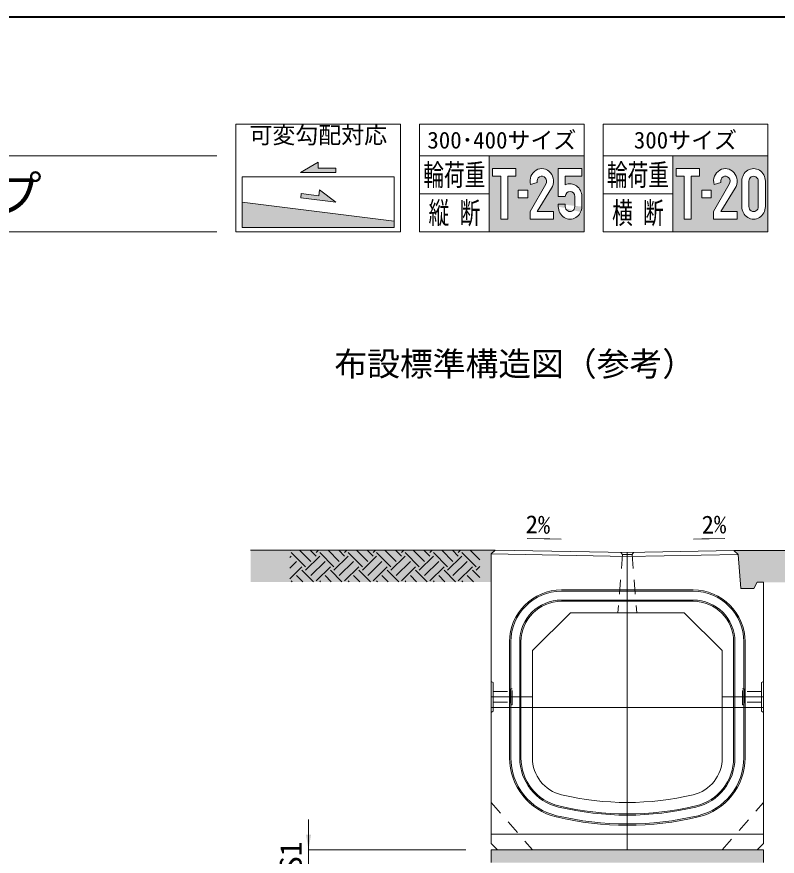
# Model space of a CAD drawing. Units: millimetres, scale not verified. Extents: x 63886 to 97934, y 3628 to 26930.
# Drawn here: x 76378 to 77579, y 22370 to 23697 of the extents above; entities that cross this region are included whole.
import ezdxf
from ezdxf.enums import TextEntityAlignment as Align

# ---------------------------------------------------------------- set-up
doc = ezdxf.new("R2010")
doc.units = ezdxf.units.MM
doc.header["$LTSCALE"] = 30
doc.linetypes.add('USER1', pattern=[1.35, 0.75, -0.6])
doc.linetypes.add('USER3', pattern=[1.35, 0.75, -0.6])
for name, color, linetype, lineweight in [('インサート', 3, 'USER1', 5), ('ハッチング', 7, 'Continuous', 9), ('図枠', 7, 'Continuous', 13), ('寸法線', 7, 'Continuous', 9), ('引出線', 4, 'Continuous', 9), ('排水孔', 30, 'USER3', 13), ('本体', 2, 'Continuous', 5), ('目地', 132, 'Continuous', 5), ('舗装・基礎', 3, 'Continuous', 13), ('補助線', 8, 'Continuous', 13)]:
    doc.layers.add(name, color=color, linetype=linetype, lineweight=lineweight)
for name, color, linetype in [('ハッチング_モルタル', 30, 'Continuous'), ('ハッチング_舗装', 7, 'Continuous'), ('文字', 7, 'Continuous')]:
    doc.layers.add(name, color=color, linetype=linetype)
doc.styles.add('ＭＳ ゴシック', font='')
doc.styles.get('ＭＳ ゴシック').set_extended_font_data('MS Gothic')

# ---------------------------------------------------------------- blocks, each defined once
blk = doc.blocks.new('filled_arrow')
at = {"color": 0, "linetype": 'Continuous', "lineweight": -2}
blk.add_solid([(7.5, 1.25), (0, 0), (7.5, -1.25)], dxfattribs=at)

msp = doc.modelspace()

# ---------------------------------------------------------------- hatches: boundary and pattern name
at = {"layer": 'ハッチング_モルタル'}
msp.add_hatch(color=256, dxfattribs=at).paths.add_polyline_path([(77557.69, 22359.89), (77557.69, 22379.89), (77127.69, 22379.89), (77127.69, 22359.89)])
at = {"layer": 'ハッチング_舗装'}
for color, points in [(52, [(77127.69, 22803.36), (77127.69, 22847.89), (77133.69, 22853.78), (77127.69, 22853.89), (76747.66, 22853.89), (76747.66, 22803.36)]), (256, [(77517.19, 22853.14), (77511.19, 22853.03), (77517.7, 22847.15), (77517.69, 22847.15), (77522.19, 22793.14), (77542.69, 22793.14), (77547.69, 22803.14), (77557.69, 22803.14), (78048.11, 22803.14), (78048.11, 22853.14)])]:
    msp.add_hatch(color=color, dxfattribs=at).paths.add_polyline_path(points)
at = {"layer": '図枠'}
h = msp.add_hatch(color=256, dxfattribs=at)
h.paths.add_polyline_path([(77124.47, 23476.97), (77124.47, 23356.97), (77274.47, 23356.97), (77274.47, 23476.97)])
h.paths.add_polyline_path([(77166.75, 23456.97), (77166.75, 23444.97), (77153.75, 23444.97), (77153.75, 23376.97), (77142.61, 23376.97), (77142.61, 23444.97), (77129.61, 23444.97), (77129.61, 23456.97)], flags=16)
edge = h.paths.add_edge_path(flags=16)
edge.add_ellipse((77207.61, 23436.97), major_axis=(0, 20), ratio=0.9285714, start_angle=-125.45638, end_angle=106.09606, ccw=False)
edge.add_line((77223.1, 23425.93), (77200.4, 23388.97))
edge.add_line((77200.4, 23388.97), (77226.18, 23388.97))
edge.add_line((77226.18, 23388.97), (77226.18, 23376.97))
edge.add_line((77226.18, 23376.97), (77189.04, 23376.97))
edge.add_line((77189.04, 23376.97), (77189.04, 23388.97))
edge.add_line((77189.04, 23388.97), (77213.8, 23432.55))
edge.add_ellipse((77207.61, 23436.97), major_axis=(0, 8), ratio=0.9285714, start_angle=-125.45638, end_angle=106.09606)
edge.add_line((77200.43, 23434.89), (77189.67, 23431.79))
h.paths.add_polyline_path([(77185.32, 23422.97), (77185.32, 23410.97), (77170.47, 23410.97), (77170.47, 23422.97)], flags=16)
edge = h.paths.add_edge_path(flags=16)
edge.add_line((77233.61, 23456.97), (77270.75, 23456.97))
edge.add_line((77270.75, 23456.97), (77270.75, 23444.97))
edge.add_line((77270.75, 23444.97), (77244.75, 23444.97))
edge.add_line((77244.75, 23444.97), (77244.75, 23431.3))
edge.add_ellipse((77252.18, 23412.97), major_axis=(0, 20), ratio=0.9285714, start_angle=-90, end_angle=22.06083, ccw=False)
edge.add_line((77270.75, 23412.97), (77270.75, 23387.98))
edge.add_ellipse((77252.18, 23396.97), major_axis=(0, 20), ratio=0.9285714, start_angle=90, end_angle=-90, ccw=False)
edge.add_line((77232.4, 23400.97), (77244.75, 23400.97))
edge.add_line((77244.75, 23400.97), (77244.75, 23396.97))
edge.add_ellipse((77252.18, 23396.97), major_axis=(0, 8), ratio=0.9285714, start_angle=90, end_angle=-90)
edge.add_line((77259.61, 23396.97), (77259.61, 23412.97))
edge.add_ellipse((77252.18, 23412.97), major_axis=(0, 8), ratio=0.9285714, start_angle=-90, end_angle=90)
edge.add_line((77244.75, 23412.97), (77233.61, 23412.97))
edge.add_line((77233.61, 23412.97), (77233.61, 23456.97))
h = msp.add_hatch(color=256, dxfattribs=at)
h.paths.add_polyline_path([(77564.47, 23356.97), (77564.47, 23476.97), (77414.47, 23476.97), (77414.47, 23356.97)])
h.paths.add_polyline_path([(77443.75, 23376.97), (77432.61, 23376.97), (77432.61, 23444.97), (77419.61, 23444.97), (77419.61, 23456.97), (77456.75, 23456.97), (77456.75, 23444.97), (77443.75, 23444.97)], flags=16)
edge = h.paths.add_edge_path(flags=16)
edge.add_line((77479.04, 23376.97), (77479.04, 23388.97))
edge.add_line((77479.04, 23388.97), (77503.8, 23432.55))
edge.add_ellipse((77497.61, 23436.97), major_axis=(0, 8), ratio=0.9285714, start_angle=-125.45638, end_angle=106.09606)
edge.add_line((77490.43, 23434.89), (77479.67, 23431.79))
edge.add_ellipse((77497.61, 23436.97), major_axis=(0, 20), ratio=0.9285714, start_angle=-125.45638, end_angle=106.09606, ccw=False)
edge.add_line((77513.1, 23425.93), (77490.4, 23388.97))
edge.add_line((77490.4, 23388.97), (77516.18, 23388.97))
edge.add_line((77516.18, 23388.97), (77516.18, 23376.97))
edge.add_line((77516.18, 23376.97), (77479.04, 23376.97))
h.paths.add_polyline_path([(77460.47, 23410.97), (77460.47, 23422.97), (77475.32, 23422.97), (77475.32, 23410.97)], flags=16)
edge = h.paths.add_edge_path(flags=16)
edge.add_ellipse((77542.18, 23396.97), major_axis=(0, 20), ratio=0.9285714, start_angle=90, end_angle=-90, ccw=False)
edge.add_line((77523.61, 23396.97), (77523.61, 23436.97))
edge.add_ellipse((77542.18, 23436.97), major_axis=(0, -20), ratio=0.9285714, start_angle=90, end_angle=-90, ccw=False)
edge.add_line((77560.75, 23436.97), (77560.75, 23396.97))
for points in [[(76882.32, 23450.89), (76882.32, 23457.86), (76854.47, 23457.86), (76854.47, 23466.98), (76826.61, 23450.89)], [(76855.33, 23414.11), (76827.69, 23417.56), (76826.82, 23410.65), (76882.11, 23403.74), (76856.46, 23423.15)], [(76974.47, 23363.93), (76974.47, 23373.93), (76734.47, 23403.93), (76734.47, 23363.93)]]:
    msp.add_hatch(color=256, dxfattribs=at).paths.add_polyline_path(points)
h = msp.add_hatch(color=256, dxfattribs=at)
edge = h.paths.add_edge_path()
edge.add_ellipse((77542.18, 23396.97), major_axis=(0, 8), ratio=0.9285714, start_angle=90, end_angle=-90)
edge.add_line((77549.61, 23396.97), (77549.61, 23436.97))
edge.add_ellipse((77542.18, 23436.97), major_axis=(0, -8), ratio=0.9285714, start_angle=90, end_angle=-90)
edge.add_line((77534.75, 23436.97), (77534.75, 23396.97))

# ---------------------------------------------------------------- linework, layer by layer
at = {"layer": 'インサート', "linetype": 'USER3'}
for p, q in [((77130.89, 22630.39), (77157.89, 22630.39)), ((77130.89, 22630.39), (77130.89, 22613.39)), ((77160.89, 22634.39), (77157.89, 22634.39)), ((77157.89, 22634.39), (77157.89, 22609.39)), ((77160.89, 22609.39), (77160.89, 22634.39)), ((77524.49, 22634.39), (77527.49, 22634.39)), ((77524.49, 22609.39), (77524.49, 22634.39)), ((77527.49, 22634.39), (77527.49, 22609.39)), ((77554.49, 22630.39), (77527.49, 22630.39)), ((77554.49, 22630.39), (77554.49, 22613.39)), ((77130.89, 22613.39), (77157.89, 22613.39)), ((77554.49, 22613.39), (77527.49, 22613.39)), ((77157.89, 22609.39), (77160.89, 22609.39)), ((77527.49, 22609.39), (77524.49, 22609.39))]:
    msp.add_line(p, q, dxfattribs=at)
at = {"layer": 'ハッチング'}
for p, q in [((76809.56, 22853.37), (76809.97, 22853.78)), ((76842.75, 22836.05), (76825.02, 22853.78)), ((76851.17, 22844.47), (76841.85, 22853.78)), ((76851.17, 22850.08), (76854.87, 22853.78)), ((76887.65, 22836.05), (76869.92, 22853.78)), ((76896.07, 22844.47), (76886.75, 22853.78)), ((76896.07, 22850.08), (76899.77, 22853.78)), ((76932.55, 22836.05), (76914.82, 22853.78)), ((76940.97, 22844.47), (76931.66, 22853.78)), ((76940.97, 22850.08), (76944.67, 22853.78)), ((76977.45, 22836.05), (76959.72, 22853.78)), ((76985.87, 22844.47), (76976.56, 22853.78)), ((76985.87, 22850.08), (76989.58, 22853.78)), ((77022.35, 22836.05), (77004.62, 22853.78)), ((77030.77, 22844.47), (77021.46, 22853.78)), ((77030.77, 22850.08), (77034.48, 22853.78)), ((77067.26, 22836.05), (77049.52, 22853.78)), ((77075.68, 22844.47), (77066.36, 22853.78)), ((77075.68, 22850.08), (77079.38, 22853.78)), ((77109.56, 22838.65), (77094.42, 22853.78)), ((76809.56, 22842.14), (76811.88, 22844.47)), ((76834.33, 22827.63), (76811.88, 22850.08)), ((76834.33, 22822.01), (76856.78, 22844.47)), ((76879.23, 22827.63), (76856.78, 22850.08)), ((76879.23, 22822.01), (76901.68, 22844.47)), ((76924.13, 22827.63), (76901.68, 22850.08)), ((76924.13, 22822.01), (76946.58, 22844.47)), ((76969.03, 22827.63), (76946.58, 22850.08)), ((76969.03, 22822.01), (76991.49, 22844.47)), ((77013.94, 22827.63), (76991.49, 22850.08)), ((77013.94, 22822.01), (77036.39, 22844.47)), ((77058.84, 22827.63), (77036.39, 22850.08)), ((77058.84, 22822.01), (77081.29, 22844.47)), ((77103.74, 22827.63), (77081.29, 22850.08)), ((76809.56, 22825.3), (76820.3, 22836.05)), ((76809.56, 22808.47), (76828.72, 22827.63)), ((76842.75, 22813.6), (76865.2, 22836.05)), ((76851.17, 22805.18), (76873.62, 22827.63)), ((76887.65, 22813.6), (76910.1, 22836.05)), ((76896.07, 22805.18), (76918.52, 22827.63)), ((76932.55, 22813.6), (76955, 22836.05)), ((76940.97, 22805.18), (76963.42, 22827.63)), ((76977.45, 22813.6), (76999.9, 22836.05)), ((76985.87, 22805.18), (77008.32, 22827.63)), ((77022.35, 22813.6), (77044.81, 22836.05)), ((77030.77, 22805.18), (77053.22, 22827.63)), ((77067.26, 22813.6), (77089.71, 22836.05)), ((77075.68, 22805.18), (77098.13, 22827.63)), ((77103.74, 22822.01), (77109.56, 22827.83)), ((76830.11, 22803.78), (76820.3, 22813.6)), ((76846.95, 22803.78), (76828.72, 22822.01)), ((76875.02, 22803.78), (76865.2, 22813.6)), ((76891.85, 22803.78), (76873.62, 22822.01)), ((76919.92, 22803.78), (76910.1, 22813.6)), ((76936.75, 22803.78), (76918.52, 22822.01)), ((76964.82, 22803.78), (76955, 22813.6)), ((76981.66, 22803.78), (76963.42, 22822.01)), ((77009.72, 22803.78), (76999.9, 22813.6)), ((77026.56, 22803.78), (77008.32, 22822.01)), ((77054.62, 22803.78), (77044.81, 22813.6)), ((77071.46, 22803.78), (77053.22, 22822.01)), ((77099.52, 22803.78), (77089.71, 22813.6)), ((77109.56, 22810.58), (77098.13, 22822.01)), ((76813.28, 22803.78), (76811.88, 22805.18)), ((76858.18, 22803.78), (76856.78, 22805.18)), ((76903.08, 22803.78), (76901.68, 22805.18)), ((76947.98, 22803.78), (76946.58, 22805.18)), ((76992.88, 22803.78), (76991.49, 22805.18)), ((77037.78, 22803.78), (77036.39, 22805.18)), ((77082.68, 22803.78), (77081.29, 22805.18))]:
    msp.add_line(p, q, dxfattribs=at)
at = {"layer": '図枠', "lineweight": 40}
msp.add_line((74954.47, 23696.97), (78554.47, 23696.97), dxfattribs=at)
at = {"layer": '図枠'}
for p, q in [((76724.47, 23526.97), (76984.47, 23526.97)), ((76724.47, 23526.97), (76724.47, 23356.97)), ((76984.47, 23526.97), (76984.47, 23356.97)), ((77014.47, 23526.97), (77274.47, 23526.97)), ((77014.47, 23526.97), (77014.47, 23356.97)), ((77274.47, 23526.97), (77274.47, 23356.97)), ((77304.47, 23526.97), (77564.47, 23526.97)), ((77304.47, 23526.97), (77304.47, 23356.97)), ((77564.47, 23526.97), (77564.47, 23356.97)), ((75174.47, 23476.97), (76694.47, 23476.97)), ((77014.47, 23476.97), (77274.47, 23476.97)), ((77124.47, 23476.97), (77124.47, 23356.97)), ((77304.47, 23476.97), (77564.47, 23476.97)), ((77414.47, 23476.97), (77414.47, 23356.97)), ((76826.61, 23450.89), (76854.47, 23466.98)), ((76854.47, 23457.86), (76854.47, 23466.98)), ((76882.32, 23450.89), (76826.61, 23450.89)), ((76882.32, 23457.86), (76854.47, 23457.86)), ((76882.32, 23457.86), (76882.32, 23450.89)), ((77129.61, 23456.97), (77166.75, 23456.97)), ((77129.61, 23456.97), (77129.61, 23444.97)), ((77166.75, 23456.97), (77166.75, 23444.97)), ((77233.61, 23456.97), (77270.75, 23456.97)), ((77233.61, 23412.97), (77233.61, 23456.97)), ((77270.75, 23444.97), (77270.75, 23456.97)), ((77419.61, 23456.97), (77456.75, 23456.97)), ((77419.61, 23456.97), (77419.61, 23444.97)), ((77456.75, 23456.97), (77456.75, 23444.97)), ((76734.47, 23443.93), (76974.47, 23443.93)), ((76734.47, 23443.93), (76734.47, 23363.93)), ((76974.47, 23443.93), (76974.47, 23363.93)), ((77129.61, 23444.97), (77142.61, 23444.97)), ((77142.61, 23444.97), (77142.61, 23376.97)), ((77153.75, 23444.97), (77153.75, 23376.97)), ((77153.75, 23444.97), (77166.75, 23444.97)), ((77244.75, 23444.97), (77270.75, 23444.97)), ((77244.75, 23431.3), (77244.75, 23444.97)), ((77419.61, 23444.97), (77432.61, 23444.97)), ((77432.61, 23444.97), (77432.61, 23376.97)), ((77443.75, 23444.97), (77443.75, 23376.97)), ((77443.75, 23444.97), (77456.75, 23444.97)), ((77523.61, 23436.97), (77523.61, 23396.97)), ((77534.75, 23436.97), (77534.75, 23396.97)), ((77549.61, 23436.97), (77549.61, 23396.97)), ((77560.75, 23436.97), (77560.75, 23396.97)), ((76855.33, 23414.11), (76856.46, 23423.15)), ((76882.11, 23403.74), (76856.46, 23423.15)), ((77170.47, 23422.97), (77185.32, 23422.97)), ((77170.47, 23410.97), (77170.47, 23422.97)), ((77185.32, 23422.97), (77185.32, 23410.97)), ((77213.8, 23432.55), (77189.04, 23388.97)), ((77200.43, 23434.89), (77189.67, 23431.79)), ((77200.4, 23388.97), (77223.1, 23425.93)), ((77460.47, 23422.97), (77475.32, 23422.97)), ((77460.47, 23410.97), (77460.47, 23422.97)), ((77475.32, 23422.97), (77475.32, 23410.97)), ((77503.8, 23432.55), (77479.04, 23388.97)), ((77490.43, 23434.89), (77479.67, 23431.79)), ((77490.4, 23388.97), (77513.1, 23425.93)), ((76827.69, 23417.56), (76826.82, 23410.65)), ((76826.82, 23410.65), (76882.11, 23403.74)), ((76827.69, 23417.56), (76855.33, 23414.11)), ((77014.47, 23416.97), (77124.47, 23416.97)), ((77185.32, 23410.97), (77170.47, 23410.97)), ((77233.61, 23412.97), (77244.75, 23412.97)), ((77259.61, 23412.97), (77259.61, 23396.97)), ((77270.75, 23412.97), (77270.75, 23396.97)), ((77304.47, 23416.97), (77414.47, 23416.97)), ((77475.32, 23410.97), (77460.47, 23410.97)), ((76734.47, 23403.93), (76974.47, 23373.93)), ((77233.61, 23400.97), (77244.75, 23400.97)), ((77233.61, 23396.97), (77233.61, 23400.97)), ((77244.75, 23396.97), (77244.75, 23400.97)), ((77189.04, 23388.97), (77189.04, 23376.97)), ((77200.4, 23388.97), (77226.18, 23388.97)), ((77226.18, 23388.97), (77226.18, 23376.97)), ((77479.04, 23388.97), (77479.04, 23376.97)), ((77490.4, 23388.97), (77516.18, 23388.97)), ((77516.18, 23388.97), (77516.18, 23376.97)), ((77142.61, 23376.97), (77153.75, 23376.97)), ((77189.04, 23376.97), (77226.18, 23376.97)), ((77432.61, 23376.97), (77443.75, 23376.97)), ((77479.04, 23376.97), (77516.18, 23376.97)), ((75174.47, 23356.97), (76694.47, 23356.97)), ((76724.47, 23356.97), (76984.47, 23356.97)), ((76734.47, 23363.93), (76974.47, 23363.93)), ((77014.47, 23356.97), (77274.47, 23356.97)), ((77304.47, 23356.97), (77564.47, 23356.97))]:
    msp.add_line(p, q, dxfattribs=at)
for centre, major_axis, start_param, end_param in [((77207.61, 23436.97), (0, 20), 4.1281266, 8.115781), ((77497.61, 23436.97), (0, 20), 4.1281266, 8.115781), ((77542.18, 23436.97), (0, -20), 1.5707963, 4.712389), ((77207.61, 23436.97), (0, 8), 4.1281266, 8.115781), ((77497.61, 23436.97), (0, 8), 4.1281266, 8.115781), ((77542.18, 23436.97), (0, -8), 1.5707963, 4.712389), ((77252.18, 23412.97), (0, 20), 4.712389, 6.6947022), ((77252.18, 23412.97), (0, 8), 4.712389, 7.8539816), ((77252.18, 23396.97), (0, 20), 1.5707963, 4.712389), ((77252.18, 23396.97), (0, 8), 1.5707963, 4.712389), ((77542.18, 23396.97), (0, 20), 1.5707963, 4.712389), ((77542.18, 23396.97), (0, 8), 1.5707963, 4.712389)]:
    msp.add_ellipse(centre, major_axis=major_axis, ratio=0.928571, start_param=start_param, end_param=end_param, dxfattribs=at)
at = {"layer": '寸法線', "lineweight": 13}
for p, q in [((76839.08, 22427.89), (76839.08, 22311.89)), ((77087.69, 22379.89), (76839.08, 22379.89))]:
    msp.add_line(p, q, dxfattribs=at)
at = {"layer": '引出線', "lineweight": 13}
for points in [[(77238.19, 22871.36), (77184.5, 22872.43), (77220.44, 22871.71)], [(77447.19, 22871.36), (77496.6, 22872.34), (77460.67, 22871.63)]]:
    msp.add_lwpolyline(points, dxfattribs=at)
at = {"layer": '排水孔'}
for p, q in [((77335.19, 22847.08), (77327.69, 22754.89)), ((77332.69, 22850.08), (77335.19, 22847.08)), ((77335.19, 22847.08), (77350.19, 22847.08)), ((77350.19, 22847.08), (77352.69, 22850.08)), ((77350.19, 22847.08), (77357.69, 22754.89))]:
    msp.add_line(p, q, dxfattribs=at)
at = {"layer": '本体', "lineweight": 13}
for p, q in [((77127.69, 22847.89), (77133.69, 22853.78)), ((77342.69, 22849.89), (77133.69, 22853.78)), ((77342.69, 22849.89), (77511.19, 22853.03)), ((77511.19, 22853.03), (77517.69, 22847.16)), ((77127.69, 22389.89), (77127.69, 22847.89)), ((77342.69, 22843.89), (77127.69, 22847.89)), ((77342.69, 22843.89), (77517.69, 22847.15)), ((77517.69, 22847.16), (77522.19, 22793.14)), ((77542.69, 22793.14), (77547.69, 22803.14)), ((77547.69, 22803.14), (77557.69, 22803.14)), ((77557.69, 22389.89), (77557.69, 22803.14)), ((77522.19, 22793.14), (77542.69, 22793.14)), ((77192.69, 22694.89), (77252.69, 22754.89)), ((77432.69, 22754.89), (77252.69, 22754.89)), ((77432.69, 22754.89), (77492.69, 22694.89)), ((77192.69, 22525.42), (77192.69, 22694.89)), ((77492.69, 22525.42), (77492.69, 22694.89)), ((77127.69, 22389.89), (77137.69, 22379.89)), ((77547.69, 22379.89), (77557.69, 22389.89)), ((77547.69, 22379.89), (77137.69, 22379.89))]:
    msp.add_line(p, q, dxfattribs=at)
at = {"layer": '本体'}
for p, q in [((77127.69, 22646.39), (77130.89, 22644.39)), ((77130.89, 22599.39), (77130.89, 22644.39)), ((77557.69, 22646.39), (77554.49, 22644.39)), ((77554.49, 22599.39), (77554.49, 22644.39)), ((77130.89, 22599.39), (77127.69, 22597.39)), ((77554.49, 22599.39), (77557.69, 22597.39))]:
    msp.add_line(p, q, dxfattribs=at)
at = {"layer": '本体', "linetype": 'USER3', "lineweight": 9}
for p, q in [((77127.69, 22454.89), (77192.69, 22379.89)), ((77492.69, 22379.89), (77557.69, 22454.89))]:
    msp.add_line(p, q, dxfattribs=at)
at = {"layer": '本体', "lineweight": 9}
msp.add_line((77557.69, 22404.89), (77127.69, 22404.89), dxfattribs=at)
at = {"layer": '本体', "lineweight": 13}
for centre, radius, start, end in [((77252.69, 22525.42), 60, 180, 256.65764), ((77432.69, 22525.42), 60, 283.34236, 0), ((77342.69, 22904.89), 450, 256.65764, 283.34236)]:
    msp.add_arc(centre, radius, start, end, dxfattribs=at)
at = {"layer": '目地'}
for p, q in [((77446.69, 22790.89), (77238.69, 22790.89)), ((77446.69, 22788.89), (77238.69, 22788.89)), ((77446.69, 22774.89), (77238.69, 22774.89)), ((77446.69, 22772.89), (77238.69, 22772.89)), ((77156.69, 22708.89), (77156.69, 22525.42)), ((77158.69, 22708.89), (77158.69, 22525.42)), ((77172.69, 22708.89), (77172.69, 22525.42)), ((77174.69, 22708.89), (77174.69, 22525.42)), ((77510.69, 22525.42), (77510.69, 22708.89)), ((77512.69, 22525.42), (77512.69, 22708.89)), ((77526.69, 22525.42), (77526.69, 22708.89)), ((77528.69, 22525.42), (77528.69, 22708.89))]:
    msp.add_line(p, q, dxfattribs=at)
for centre, radius, start, end in [((77238.69, 22708.89), 82, 90, 180), ((77238.69, 22708.89), 80, 90, 180), ((77446.69, 22708.89), 82, 0, 90), ((77446.69, 22708.89), 80, 0, 90), ((77238.69, 22708.89), 66, 90, 180), ((77238.69, 22708.89), 64, 90, 180), ((77446.69, 22708.89), 66, 0, 90), ((77446.69, 22708.89), 64, 0, 90), ((77252.69, 22525.42), 96, 180, 256.65764), ((77252.69, 22525.42), 94, 180, 256.65764), ((77252.69, 22525.42), 80, 180, 256.65764), ((77252.69, 22525.42), 78, 180, 256.65764), ((77432.69, 22525.42), 78, 283.34236, 0), ((77432.69, 22525.42), 80, 283.34236, 0), ((77432.69, 22525.42), 94, 283.34236, 0), ((77432.69, 22525.42), 96, 283.34236, 0), ((77342.69, 22904.89), 470, 256.65764, 283.34236), ((77342.69, 22904.89), 468, 256.65764, 283.34236), ((77342.69, 22904.89), 486, 256.65764, 283.34236), ((77342.69, 22904.89), 484, 256.65764, 283.34236)]:
    msp.add_arc(centre, radius, start, end, dxfattribs=at)
at = {"layer": '舗装・基礎'}
for p, q in [((76747.66, 22853.89), (77127.69, 22853.89)), ((77127.69, 22853.89), (77133.69, 22853.78)), ((77511.19, 22853.03), (77517.19, 22853.14)), ((77517.19, 22853.14), (78048.11, 22853.14)), ((77557.69, 22379.89), (77127.69, 22379.89)), ((77127.69, 22379.89), (77127.69, 22359.89)), ((77557.69, 22379.89), (77557.69, 22359.89))]:
    msp.add_line(p, q, dxfattribs=at)
at = {"layer": '補助線'}
for p, q in [((77342.69, 22849.89), (77342.69, 22379.89)), ((77192.69, 22621.89), (77127.69, 22621.89)), ((77492.69, 22621.89), (77557.69, 22621.89)), ((77557.69, 22604.89), (77127.69, 22604.89))]:
    msp.add_line(p, q, dxfattribs=at)

# ---------------------------------------------------------------- block references
at = {"layer": '寸法線', "lineweight": 13, "xscale": 3.2, "yscale": 3.2, "rotation": 90}
msp.add_blockref('filled_arrow', (76839.08, 22379.89), dxfattribs=at)
at = {"layer": '引出線', "lineweight": 13, "xscale": 0.133, "yscale": 0.133}
for p, rotation in [((77238.19, 22871.36), 178.9), ((77447.19, 22871.36), 1.1)]:
    msp.add_blockref('filled_arrow', p, dxfattribs=dict(at, rotation=rotation))

# ---------------------------------------------------------------- texts
at = {"layer": '図枠', "style": 'ＭＳ ゴシック'}
msp.add_text('可変勾配対応', height=26.58, dxfattribs=at).set_placement((76854.47, 23523.23), align=Align.TOP_CENTER)
for s, p in [('300･400サイズ', (77144.47, 23501.97)), ('300サイズ', (77434.47, 23501.97))]:
    msp.add_text(s, height=26.58, dxfattribs=at).set_placement(p, align=Align.MIDDLE_CENTER)
at = {"layer": '図枠', "style": 'ＭＳ ゴシック', "width": 0.7}
for s, p in [('輪荷重', (77069.47, 23446.97)), ('輪荷重', (77359.47, 23446.97)), ('縦 断', (77069.47, 23386.97)), ('横 断', (77359.47, 23386.97))]:
    msp.add_text(s, height=34.18, dxfattribs=at).set_placement(p, align=Align.MIDDLE_CENTER)
at = {"layer": '図枠', "style": 'ＭＳ ゴシック'}
msp.add_text('\u3000都市型側溝\u3000バリアフリータイプ', height=56.96, dxfattribs=at).set_placement((75174.47, 23416.97), align=Align.MIDDLE_LEFT)
at = {"layer": '寸法線', "style": 'ＭＳ ゴシック'}
msp.add_text('S1', height=34.18, rotation=90, dxfattribs=at).set_placement((76811.08, 22369.89), align=Align.MIDDLE_CENTER)
at = {"layer": '引出線', "style": 'ＭＳ ゴシック'}
msp.add_text('2%', height=28.48, rotation=358.854, dxfattribs=at).set_placement((77221.17, 22908.31), align=Align.TOP_RIGHT)
msp.add_text('2%', height=28.48, rotation=1.146, dxfattribs=at).set_placement((77459.94, 22908.23), align=Align.TOP_LEFT)
at = {"layer": '文字', "style": 'ＭＳ ゴシック'}
msp.add_text('布設標準構造図（参考）', height=37.98, dxfattribs=at).set_placement((77164.82, 23148.24), align=Align.MIDDLE_CENTER)

doc.saveas('drawing.dxf')
